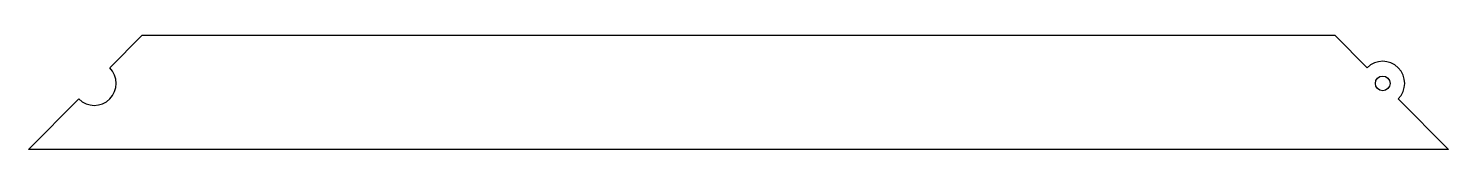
# Model space of a CAD drawing. Header units: millimetres. Extents: x 450 to 838, y 1091 to 1122.
import ezdxf

# ---------------------------------------------------------------- set-up
doc = ezdxf.new("R2010")
doc.units = ezdxf.units.MM

msp = doc.modelspace()

# ---------------------------------------------------------------- linework, layer by layer
at = {"color": 7, "linetype": 'Continuous', "lineweight": 25}
for p, q in [((480.84, 1121.61), (472.08, 1112.85)), ((806.84, 1121.61), (480.84, 1121.61)), ((806.84, 1121.61), (815.59, 1112.85)), ((463.59, 1104.37), (449.84, 1090.61)), ((824.08, 1104.37), (837.84, 1090.61)), ((837.84, 1090.61), (449.84, 1090.61))]:
    msp.add_line(p, q, dxfattribs=at)
msp.add_circle((819.84, 1108.61), 2, dxfattribs=at)
for centre, start, end in [((819.84, 1108.61), 315, 135), ((467.84, 1108.61), 225, 45)]:
    msp.add_arc(centre, 6, start, end, dxfattribs=at)

doc.saveas('drawing.dxf')
